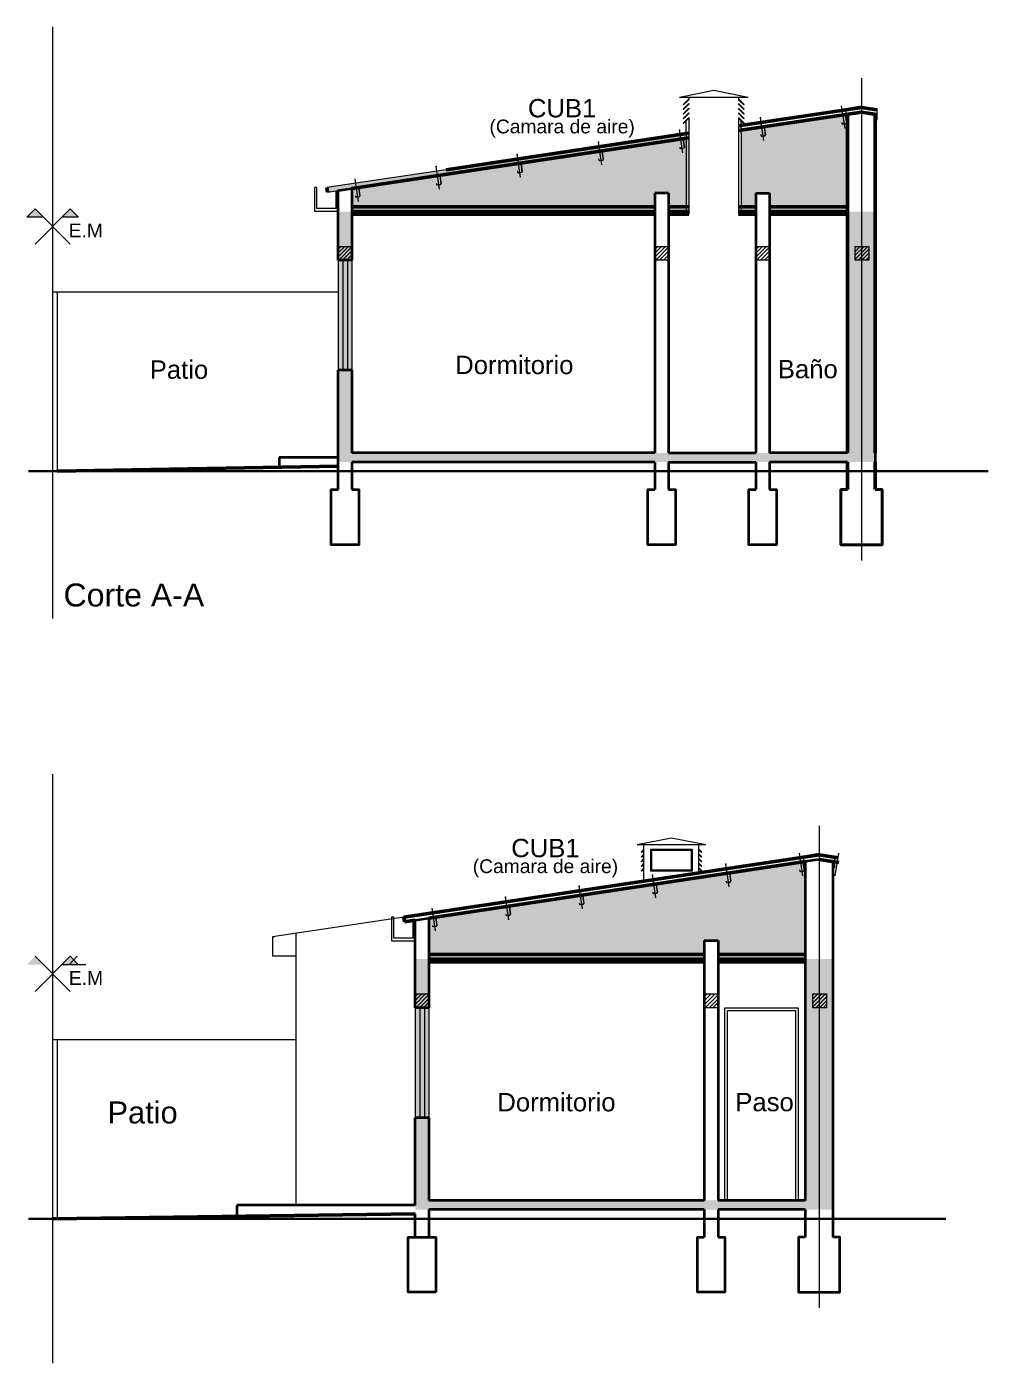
# Model space of a CAD drawing. Header units: millimetres. Extents: x 2761 to 2943, y 1816 to 1962.
# Drawn here: x 2861.47 to 2871.95, y 1841.85 to 1856.41 of the extents above; entities that cross this region are included whole.
import ezdxf
from ezdxf.enums import TextEntityAlignment as Align

# ---------------------------------------------------------------- set-up
doc = ezdxf.new("R2010")
doc.units = ezdxf.units.MM
doc.linetypes.add('DASHDOT', pattern=[25.4, 12.7, -6.35, 0, -6.35])
for name, color, linetype, lineweight in [('Aberturas', 1, 'Continuous', 18), ('Ambientes No climatizados', 3, 'Continuous', 15), ('Cotas', 1, 'Continuous', 15), ('Detalles', 3, 'Continuous', 15), ('Ejes', 3, 'DASHDOT', 13), ('Muros', 6, 'Continuous', 50), ('Muros de la envolvente térmica', 5, 'Continuous', 15), ('Textos', 3, 'Continuous', 9), ('Vistas', 1, 'Continuous', 20)]:
    doc.layers.add(name, color=color, linetype=linetype, lineweight=lineweight)
doc.styles.get("Standard").update_dxf_attribs({"font": 'arial.ttf'})
doc.linetypes.add('ZIGZAG', pattern='A,0.00254,-5.08,[131,ltypeshp.shx,S=5.08,R=0,X=-5.08,Y=0],-10.16,[131,ltypeshp.shx,S=5.08,R=180,X=5.08,Y=0],-5.08', length=20.32254)

# ---------------------------------------------------------------- blocks, each defined once
blk = doc.blocks.new('PCF C N10')
at = {"color": 0}
for p, q in [((-0.025, 0.008), (-0.025, 0.092)), ((-0.023, 0.008), (-0.023, 0.092)), ((0.017, 0.1), (-0.017, 0.1)), ((0.017, 0.098), (-0.017, 0.098)), ((0.017, 0.002), (-0.017, 0.002)), ((0.017, 0), (-0.017, 0)), ((0.023, 0.085), (0.023, 0.092)), ((0.023, 0.085), (0.025, 0.085)), ((0.023, 0.008), (0.023, 0.015)), ((0.023, 0.015), (0.025, 0.015)), ((0.025, 0.085), (0.025, 0.092)), ((0.025, 0.008), (0.025, 0.015))]:
    blk.add_line(p, q, dxfattribs=at)
for centre, radius, start, end in [((-0.017, 0.092), 0.008, 90, 180), ((-0.017, 0.008), 0.008, 180, 270), ((-0.017, 0.092), 0.006, 90, 180), ((-0.017, 0.008), 0.006, 180, 270), ((0.017, 0.092), 0.008, 360, 90), ((0.017, 0.092), 0.006, 360, 90), ((0.017, 0.008), 0.008, 270, 360), ((0.017, 0.008), 0.006, 270, 360)]:
    blk.add_arc(centre, radius, start, end, dxfattribs=at)

msp = doc.modelspace()

# ---------------------------------------------------------------- hatches: boundary and pattern name
at = {"layer": 'Ambientes No climatizados', "lineweight": 20}
h = msp.add_hatch(color=256, dxfattribs=at)
h.dxf.hatch_style = 1
h.paths.add_polyline_path([(2868.69, 1855.252), (2868.594, 1855.238), (2868.616, 1855.091), (2868.604, 1855.09, -0.645751), (2868.59, 1855.094), (2868.589, 1855.101), (2868.591, 1855.101), (2868.592, 1855.094, 0.414214), (2868.599, 1855.089), (2868.616, 1855.091), (2868.594, 1855.238), (2866.044, 1854.855), (2864.744, 1854.66), (2864.752, 1854.611), (2864.868, 1854.628), (2865.018, 1854.651), (2865.018, 1854.449), (2868.318, 1854.449), (2868.318, 1854.601), (2868.468, 1854.601), (2868.468, 1854.449), (2868.69, 1854.449)])
h.paths.add_polyline_path([(2867.695, 1855.037), (2867.697, 1855.038), (2867.696, 1855.044, -0.414214), (2867.701, 1855.051), (2867.735, 1855.056, -0.414214), (2867.742, 1855.051), (2867.743, 1855.052, 0.414214), (2867.734, 1855.058), (2867.701, 1855.053, 0.414214), (2867.694, 1855.044)], flags=16)
h.paths.add_polyline_path([(2867.708, 1854.961, 0.414214), (2867.715, 1854.956), (2867.749, 1854.959), (2867.715, 1854.956, -0.414214), (2867.708, 1854.961), (2867.705, 1854.968)], flags=16)
h.paths.add_polyline_path([(2866.86, 1854.919, 0.414214), (2866.851, 1854.926), (2866.817, 1854.921, 0.414214), (2866.811, 1854.912), (2866.812, 1854.905), (2866.814, 1854.905), (2866.813, 1854.912, -0.414214), (2866.818, 1854.919), (2866.851, 1854.924, -0.414214), (2866.858, 1854.919)], flags=16)
h.paths.add_polyline_path([(2866.866, 1854.827), (2866.832, 1854.824, -0.414214), (2866.825, 1854.829), (2866.822, 1854.836), (2866.825, 1854.829, 0.414214), (2866.832, 1854.824)], flags=16)
h.paths.add_polyline_path([(2868.599, 1855.087), (2868.632, 1855.094, 0.414214), (2868.637, 1855.101), (2868.625, 1855.184), (2868.627, 1855.184), (2868.637, 1855.101, -0.414214), (2868.632, 1855.094)], flags=16)
h.paths.add_polyline_path([(2868.579, 1855.17), (2868.578, 1855.177), (2868.58, 1855.177), (2868.581, 1855.17)], flags=16)
h.paths.add_polyline_path([(2865.976, 1854.787, 0.414214), (2865.967, 1854.793), (2865.934, 1854.788, 0.414214), (2865.927, 1854.779), (2865.928, 1854.772), (2865.93, 1854.773), (2865.929, 1854.779, -0.414214), (2865.934, 1854.786), (2865.968, 1854.791, -0.414214), (2865.974, 1854.786)], flags=16)
h.paths.add_polyline_path([(2865.982, 1854.694), (2865.948, 1854.691, -0.414214), (2865.941, 1854.696), (2865.938, 1854.703), (2865.941, 1854.696, 0.414214), (2865.948, 1854.691)], flags=16)
h.paths.add_polyline_path([(2865.093, 1854.654, 0.414214), (2865.084, 1854.661), (2865.05, 1854.656, 0.414214), (2865.043, 1854.647), (2865.045, 1854.64), (2865.047, 1854.64), (2865.045, 1854.647, -0.414214), (2865.051, 1854.654), (2865.084, 1854.659, -0.414214), (2865.091, 1854.654)], flags=16)
h.paths.add_polyline_path([(2865.099, 1854.562), (2865.065, 1854.559, -0.414214), (2865.058, 1854.564), (2865.055, 1854.57), (2865.058, 1854.564, 0.414214), (2865.065, 1854.559)], flags=16)
h.paths.add_polyline_path([(2870.418, 1855.403), (2870.4, 1855.393), (2870.4, 1855.458), (2869.26, 1855.287), (2869.26, 1855.248), (2869.26, 1854.449), (2869.418, 1854.449), (2869.418, 1854.601), (2869.568, 1854.601), (2869.568, 1854.449), (2870.418, 1854.449)])
h = msp.add_hatch(color=256, dxfattribs=at)
h.dxf.hatch_style = 1
h.paths.add_polyline_path([(2869.957, 1847.259), (2869.939, 1847.248), (2869.939, 1847.314), (2865.857, 1846.701), (2865.857, 1846.304), (2868.857, 1846.304), (2868.857, 1846.456), (2869.007, 1846.456), (2869.007, 1846.304), (2869.957, 1846.304)])
at = {"layer": 'Detalles', "lineweight": 20}
h = msp.add_hatch(dxfattribs=at)
h.set_pattern_fill('_USER', color=9, scale=0.03, angle=45, pattern_type=0)
h.set_pattern_definition([(45, (2691.638576, 924.383026), (-0.0212132034, 0.0212132034), [])])
h.paths.add_polyline_path([(2864.868, 1854.019), (2864.868, 1853.869), (2865.018, 1853.869), (2865.018, 1854.019)])
h = msp.add_hatch(dxfattribs=at)
h.set_pattern_fill('_USER', color=9, scale=0.03, angle=45, pattern_type=0)
h.set_pattern_definition([(45, (2688.388576, 924.383026), (-0.0212132034, 0.0212132034), [])])
h.paths.add_polyline_path([(2868.318, 1854.019), (2868.318, 1853.869), (2868.468, 1853.869), (2868.468, 1854.019)])
h = msp.add_hatch(dxfattribs=at)
h.set_pattern_fill('_USER', color=9, scale=0.03, angle=45, pattern_type=0)
h.set_pattern_definition([(45, (2689.488576, 924.383026), (-0.0212132034, 0.0212132034), [])])
h.paths.add_polyline_path([(2869.418, 1854.019), (2869.418, 1853.869), (2869.568, 1853.869), (2869.568, 1854.019)])
h = msp.add_hatch(dxfattribs=at)
h.set_pattern_fill('_USER', color=9, scale=0.03, angle=45, pattern_type=0)
h.set_pattern_definition([(45, (2735.420578, 947.021205), (-0.0212132034, 0.0212132034), [])])
h.paths.add_polyline_path([(2870.501, 1854.019), (2870.501, 1853.869), (2870.651, 1853.869), (2870.651, 1854.019)])
h = msp.add_hatch(dxfattribs=at)
h.set_pattern_fill('_USER', color=9, scale=0.03, angle=45, pattern_type=0)
h.set_pattern_definition([(45, (2692.477888, 916.238397), (-0.0212132034, 0.0212132034), [])])
h.paths.add_polyline_path([(2865.707, 1845.874), (2865.707, 1845.724), (2865.857, 1845.724), (2865.857, 1845.874)])
h = msp.add_hatch(dxfattribs=at)
h.set_pattern_fill('_USER', color=9, scale=0.03, angle=45, pattern_type=0)
h.set_pattern_definition([(45, (2688.927888, 916.238397), (-0.0212132034, 0.0212132034), [])])
h.paths.add_polyline_path([(2868.857, 1845.874), (2868.857, 1845.724), (2869.007, 1845.724), (2869.007, 1845.874)])
h = msp.add_hatch(dxfattribs=at)
h.set_pattern_fill('_USER', color=9, scale=0.03, angle=45, pattern_type=0)
h.set_pattern_definition([(45, (2734.95989, 938.876576), (-0.0212132034, 0.0212132034), [])])
h.paths.add_polyline_path([(2870.04, 1845.874), (2870.04, 1845.724), (2870.19, 1845.724), (2870.19, 1845.874)])
at = {"layer": 'Muros de la envolvente térmica', "lineweight": 20}
h = msp.add_hatch(color=256, dxfattribs=at)
h.dxf.hatch_style = 1
h.paths.add_polyline_path([(2870.568, 1854.399), (2870.418, 1854.399), (2870.418, 1851.769), (2869.568, 1851.769), (2868.318, 1851.769), (2865.018, 1851.769), (2865.018, 1852.669), (2864.868, 1852.669), (2864.868, 1851.669), (2870.568, 1851.669)])
h.paths.add_polyline_path([(2870.718, 1854.399), (2870.568, 1854.399), (2870.568, 1851.669), (2870.718, 1851.669)])
h.paths.add_polyline_path([(2865.018, 1854.399), (2864.868, 1854.399), (2864.868, 1853.869), (2865.018, 1853.869)], flags=0)
h.paths.add_polyline_path([(2864.918, 1853.869), (2864.868, 1853.869), (2864.868, 1852.669), (2864.918, 1852.669)], flags=0)
h.paths.add_polyline_path([(2864.968, 1853.869), (2864.918, 1853.869), (2864.918, 1852.669), (2864.968, 1852.669)], flags=17)
h.paths.add_polyline_path([(2865.018, 1853.869), (2864.968, 1853.869), (2864.968, 1852.669), (2865.018, 1852.669)], flags=17)
h.paths.add_polyline_path([(2868.318, 1854.399), (2865.018, 1854.399), (2865.018, 1854.369), (2868.318, 1854.369)], flags=0)
h.paths.add_polyline_path([(2868.66, 1854.399), (2868.468, 1854.399), (2868.468, 1854.369), (2868.66, 1854.369)], flags=0)
h.paths.add_polyline_path([(2868.69, 1854.399), (2868.66, 1854.399), (2868.66, 1854.369), (2868.69, 1854.369)], flags=0)
h.paths.add_polyline_path([(2869.26, 1854.399), (2869.23, 1854.399), (2869.23, 1854.369), (2869.26, 1854.369)], flags=0)
h.paths.add_polyline_path([(2869.418, 1854.399), (2869.26, 1854.399), (2869.26, 1854.369), (2869.418, 1854.369)], flags=0)
h.paths.add_polyline_path([(2870.418, 1854.399), (2869.568, 1854.399), (2869.568, 1854.369), (2870.418, 1854.369)], flags=17)
h = msp.add_hatch(color=256, dxfattribs=at)
h.dxf.hatch_style = 1
h.paths.add_polyline_path([(2869.418, 1854.399), (2869.26, 1854.399), (2869.26, 1854.369), (2869.418, 1854.369)])
h.paths.add_polyline_path([(2869.26, 1854.399), (2869.23, 1854.399), (2869.23, 1854.369), (2869.26, 1854.369)])
h.paths.add_polyline_path([(2868.69, 1854.399), (2868.66, 1854.399), (2868.66, 1854.369), (2868.69, 1854.369)])
h.paths.add_polyline_path([(2868.66, 1854.399), (2868.468, 1854.399), (2868.468, 1854.369), (2868.66, 1854.369)])
h.paths.add_polyline_path([(2868.318, 1854.399), (2865.018, 1854.399), (2865.018, 1854.369), (2868.318, 1854.369)])
h.paths.add_polyline_path([(2865.018, 1854.399), (2864.868, 1854.399), (2864.868, 1853.869), (2865.018, 1853.869)])
h.paths.add_polyline_path([(2864.918, 1853.869), (2864.868, 1853.869), (2864.868, 1852.669), (2864.918, 1852.669)])
h = msp.add_hatch(color=256, dxfattribs=at)
h.dxf.hatch_style = 1
h.paths.add_polyline_path([(2865.857, 1846.254), (2865.707, 1846.254), (2865.707, 1845.874), (2865.857, 1845.874)], flags=0)
h.paths.add_polyline_path([(2865.757, 1845.724), (2865.707, 1845.724), (2865.707, 1844.524), (2865.757, 1844.524)], flags=0)
h.paths.add_polyline_path([(2870.107, 1845.724), (2870.04, 1845.724), (2870.04, 1845.874), (2870.107, 1845.874), (2870.107, 1846.254), (2869.957, 1846.254), (2869.957, 1843.624), (2869.007, 1843.624), (2868.857, 1843.624), (2865.857, 1843.624), (2865.857, 1844.524), (2865.707, 1844.524), (2865.707, 1843.574), (2865.707, 1843.524), (2865.857, 1843.524), (2868.857, 1843.524), (2869.007, 1843.524), (2869.957, 1843.524), (2870.107, 1843.524)])
h.paths.add_polyline_path([(2870.257, 1846.254), (2870.107, 1846.254), (2870.107, 1845.874), (2870.19, 1845.874), (2870.19, 1845.724), (2870.107, 1845.724), (2870.107, 1843.524), (2870.257, 1843.524)])
h.paths.add_polyline_path([(2870.19, 1845.874), (2870.107, 1845.874), (2870.107, 1845.724), (2870.19, 1845.724)], flags=17)
h.paths.add_polyline_path([(2870.107, 1845.874), (2870.04, 1845.874), (2870.04, 1845.724), (2870.107, 1845.724)], flags=17)
h.paths.add_polyline_path([(2869.957, 1846.254), (2869.007, 1846.254), (2869.007, 1846.224), (2869.957, 1846.224)], flags=17)
h.paths.add_polyline_path([(2868.857, 1846.254), (2865.857, 1846.254), (2865.857, 1846.224), (2868.857, 1846.224)], flags=0)
h.paths.add_polyline_path([(2865.857, 1846.254), (2865.707, 1846.254), (2865.707, 1845.874), (2865.857, 1845.874)], flags=0)
h.paths.add_polyline_path([(2865.857, 1845.874), (2865.707, 1845.874), (2865.707, 1845.724), (2865.857, 1845.724)], flags=17)
h.paths.add_polyline_path([(2865.757, 1845.724), (2865.707, 1845.724), (2865.707, 1844.524), (2865.757, 1844.524)], flags=0)
h.paths.add_polyline_path([(2865.807, 1845.724), (2865.757, 1845.724), (2865.757, 1844.524), (2865.807, 1844.524)], flags=17)
h.paths.add_polyline_path([(2865.857, 1845.724), (2865.807, 1845.724), (2865.807, 1844.524), (2865.857, 1844.524)], flags=17)
h = msp.add_hatch(color=256, dxfattribs=at)
h.dxf.hatch_style = 1
h.paths.add_polyline_path([(2865.857, 1846.254), (2865.707, 1846.254), (2865.707, 1845.874), (2865.857, 1845.874)])
h.paths.add_polyline_path([(2868.857, 1846.254), (2865.857, 1846.254), (2865.857, 1846.224), (2868.857, 1846.224)])
h.paths.add_polyline_path([(2865.757, 1845.724), (2865.707, 1845.724), (2865.707, 1844.524), (2865.757, 1844.524)])
at = {"layer": 'Textos'}
h = msp.add_hatch(color=9, dxfattribs=at)
h.paths.add_polyline_path([(2861.565, 1854.429), (2861.475, 1854.337), (2861.656, 1854.337)])
h.paths.add_polyline_path([(2861.948, 1854.429), (2861.857, 1854.337), (2862.038, 1854.337)])
h = msp.add_hatch(color=9, dxfattribs=at)
h.paths.add_polyline_path([(2861.565, 1846.285), (2861.475, 1846.193), (2861.657, 1846.193)])
h.paths.add_polyline_path([(2861.949, 1846.285), (2861.857, 1846.193), (2862.038, 1846.193)])

# ---------------------------------------------------------------- linework, layer by layer
at = {"layer": 'Aberturas', "color": 9}
for p, q in [((2864.868, 1853.869), (2864.868, 1852.669)), ((2864.918, 1853.869), (2864.918, 1852.669)), ((2864.968, 1853.869), (2864.968, 1852.669)), ((2865.018, 1853.869), (2865.018, 1852.669)), ((2865.707, 1845.724), (2865.707, 1844.524)), ((2865.757, 1845.724), (2865.757, 1844.524)), ((2865.807, 1845.724), (2865.807, 1844.524)), ((2865.857, 1845.724), (2865.857, 1844.524))]:
    msp.add_line(p, q, dxfattribs=at)
for points in [[(2869.88, 1843.624), (2869.08, 1843.624), (2869.08, 1845.724), (2869.88, 1845.724)], [(2869.85, 1843.624), (2869.11, 1843.624), (2869.11, 1845.694), (2869.85, 1845.694)]]:
    msp.add_lwpolyline(points, close=True, dxfattribs=at)
at = {"layer": 'Cotas', "color": 9, "lineweight": 50}
for p, q in [((2870.418, 1855.461), (2870.418, 1851.769)), ((2870.718, 1855.461), (2870.718, 1851.769)), ((2870.418, 1851.669), (2870.418, 1851.369)), ((2870.718, 1851.669), (2870.718, 1851.369))]:
    msp.add_line(p, q, dxfattribs=at)
at = {"layer": 'Detalles', "color": 9, "lineweight": 5}
for p, q in [((2868.96, 1855.718), (2868.585, 1855.643)), ((2869.335, 1855.643), (2868.585, 1855.643)), ((2868.69, 1855.643), (2868.69, 1855.618)), ((2869.335, 1855.643), (2868.96, 1855.718)), ((2869.23, 1855.643), (2869.23, 1855.618)), ((2868.69, 1855.576), (2868.69, 1855.568)), ((2868.69, 1855.525), (2868.69, 1855.517)), ((2868.69, 1855.474), (2868.69, 1855.466)), ((2869.23, 1855.576), (2869.23, 1855.568)), ((2869.23, 1855.525), (2869.23, 1855.517)), ((2869.23, 1855.474), (2869.23, 1855.466)), ((2868.66, 1855.248), (2868.66, 1855.386)), ((2868.69, 1855.424), (2868.69, 1854.369)), ((2869.23, 1855.424), (2869.23, 1854.369)), ((2869.26, 1855.248), (2869.26, 1855.386)), ((2868.66, 1855.248), (2868.66, 1854.369)), ((2869.26, 1855.248), (2869.26, 1854.369)), ((2868.499, 1847.573), (2868.124, 1847.498)), ((2868.874, 1847.498), (2868.124, 1847.498)), ((2868.199, 1847.103), (2868.199, 1847.498)), ((2868.874, 1847.498), (2868.499, 1847.573)), ((2868.799, 1847.193), (2868.799, 1847.498))]:
    msp.add_line(p, q, dxfattribs=at)
at = {"layer": 'Detalles', "color": 9, "lineweight": 20}
for p, q in [((2870.39, 1855.305), (2870.353, 1855.552)), ((2869.507, 1855.173), (2869.47, 1855.42)), ((2867.74, 1854.907), (2867.703, 1855.155)), ((2868.623, 1855.04), (2868.586, 1855.287)), ((2866.856, 1854.775), (2866.819, 1855.022)), ((2865.973, 1854.642), (2865.936, 1854.89)), ((2865.089, 1854.51), (2865.052, 1854.757)), ((2869.93, 1847.16), (2869.893, 1847.408)), ((2870.284, 1847.16), (2870.321, 1847.408)), ((2868.329, 1846.92), (2868.292, 1847.168)), ((2869.129, 1847.04), (2869.092, 1847.288)), ((2867.529, 1846.8), (2867.492, 1847.048)), ((2866.729, 1846.68), (2866.692, 1846.928)), ((2865.929, 1846.56), (2865.892, 1846.807))]:
    msp.add_line(p, q, dxfattribs=at)
at = {"layer": 'Detalles', "color": 9, "lineweight": 50}
for p, q in [((2864.868, 1851.624), (2861.807, 1851.569)), ((2865.707, 1843.479), (2861.757, 1843.424))]:
    msp.add_line(p, q, dxfattribs=at)
at = {"layer": 'Detalles', "color": 9, "lineweight": 5}
for points in [[(2868.69, 1855.618), (2868.632, 1855.56), (2868.628, 1855.564), (2868.69, 1855.626)], [(2869.23, 1855.618), (2869.288, 1855.56), (2869.292, 1855.564), (2869.23, 1855.626)], [(2868.69, 1855.568), (2868.632, 1855.51), (2868.628, 1855.514), (2868.69, 1855.576)], [(2868.69, 1855.517), (2868.632, 1855.459), (2868.628, 1855.463), (2868.69, 1855.525)], [(2868.69, 1855.466), (2868.632, 1855.408), (2868.628, 1855.412), (2868.69, 1855.474)], [(2869.23, 1855.568), (2869.288, 1855.51), (2869.292, 1855.514), (2869.23, 1855.576)], [(2869.23, 1855.517), (2869.288, 1855.459), (2869.292, 1855.463), (2869.23, 1855.525)], [(2869.23, 1855.466), (2869.288, 1855.408), (2869.292, 1855.412), (2869.23, 1855.474)], [(2868.69, 1855.416), (2868.632, 1855.358), (2868.628, 1855.362), (2868.69, 1855.424)], [(2869.23, 1855.416), (2869.288, 1855.358), (2869.292, 1855.362), (2869.23, 1855.424)], [(2868.199, 1847.444), (2868.172, 1847.416), (2868.168, 1847.42), (2868.199, 1847.452)], [(2868.799, 1847.444), (2868.827, 1847.416), (2868.831, 1847.42), (2868.799, 1847.452)], [(2868.199, 1847.393), (2868.172, 1847.365), (2868.168, 1847.369), (2868.199, 1847.401)], [(2868.199, 1847.342), (2868.172, 1847.314), (2868.168, 1847.318), (2868.199, 1847.35)], [(2868.199, 1847.292), (2868.172, 1847.264), (2868.168, 1847.268), (2868.199, 1847.3)], [(2868.799, 1847.393), (2868.827, 1847.365), (2868.831, 1847.369), (2868.799, 1847.401)], [(2868.799, 1847.342), (2868.827, 1847.314), (2868.831, 1847.318), (2868.799, 1847.35)], [(2868.799, 1847.292), (2868.827, 1847.264), (2868.831, 1847.268), (2868.799, 1847.3)], [(2868.199, 1847.241), (2868.172, 1847.213), (2868.168, 1847.217), (2868.199, 1847.249)], [(2868.799, 1847.241), (2868.827, 1847.213), (2868.831, 1847.217), (2868.799, 1847.249)]]:
    msp.add_lwpolyline(points, dxfattribs=at)
at = {"layer": 'Detalles', "color": 9, "lineweight": 20}
for points in [[(2870.568, 1855.534), (2870.568, 1855.548), (2870.4, 1855.519), (2870.4, 1855.393), (2870.418, 1855.403)], [(2870.568, 1855.534), (2870.568, 1855.548), (2870.735, 1855.52), (2870.735, 1855.393), (2870.718, 1855.403)], [(2864.841, 1854.624), (2864.841, 1854.433), (2864.635, 1854.433), (2864.635, 1854.662), (2864.61, 1854.662), (2864.61, 1854.404), (2864.868, 1854.404)], [(2870.107, 1847.389), (2870.107, 1847.404), (2869.939, 1847.374), (2869.939, 1847.248), (2869.957, 1847.259)], [(2870.107, 1847.389), (2870.107, 1847.404), (2870.275, 1847.376), (2870.275, 1847.248), (2870.257, 1847.259)], [(2865.68, 1846.675), (2865.68, 1846.483), (2865.474, 1846.483), (2865.474, 1846.712), (2865.45, 1846.712), (2865.45, 1846.454), (2865.707, 1846.454)]]:
    msp.add_lwpolyline(points, dxfattribs=at)
for points in [[(2865.018, 1853.869), (2864.868, 1853.869), (2864.868, 1854.019), (2865.018, 1854.019)], [(2868.468, 1853.869), (2868.318, 1853.869), (2868.318, 1854.019), (2868.468, 1854.019)], [(2869.568, 1853.869), (2869.418, 1853.869), (2869.418, 1854.019), (2869.568, 1854.019)], [(2870.651, 1853.869), (2870.501, 1853.869), (2870.501, 1854.019), (2870.651, 1854.019)], [(2865.857, 1845.724), (2865.707, 1845.724), (2865.707, 1845.874), (2865.857, 1845.874)], [(2869.007, 1845.724), (2868.857, 1845.724), (2868.857, 1845.874), (2869.007, 1845.874)], [(2870.19, 1845.724), (2870.04, 1845.724), (2870.04, 1845.874), (2870.19, 1845.874)]]:
    msp.add_lwpolyline(points, close=True, dxfattribs=at)
at = {"layer": 'Detalles', "color": 9, "lineweight": 5}
for points in [[(2868.724, 1847.213), (2868.274, 1847.213), (2868.274, 1847.452), (2868.724, 1847.452)], [(2868.714, 1847.223), (2868.284, 1847.223), (2868.284, 1847.442), (2868.714, 1847.442)]]:
    msp.add_lwpolyline(points, close=True, dxfattribs=at)
at = {"layer": 'Detalles', "color": 9, "lineweight": 20}
for p in [(2869.47, 1855.42), (2867.703, 1855.155), (2868.586, 1855.287), (2866.819, 1855.022), (2865.936, 1854.89), (2868.292, 1847.168), (2869.092, 1847.288), (2867.492, 1847.048), (2866.692, 1846.928)]:
    msp.add_point(p, dxfattribs=at)
at = {"layer": 'Ejes', "color": 9}
for p, q in [((2861.757, 1856.413), (2861.757, 1849.965)), ((2870.568, 1855.851), (2870.568, 1850.598)), ((2861.757, 1848.268), (2861.757, 1841.85)), ((2870.107, 1847.707), (2870.107, 1842.453))]:
    msp.add_line(p, q, dxfattribs=at)
at = {"layer": 'Muros', "color": 9}
for p, q in [((2870.568, 1855.534), (2869.23, 1855.333)), ((2870.568, 1855.483), (2869.23, 1855.283)), ((2870.568, 1855.534), (2870.735, 1855.509)), ((2870.568, 1855.483), (2870.735, 1855.458)), ((2868.69, 1855.202), (2865.018, 1854.651)), ((2868.69, 1855.252), (2866.044, 1854.855)), ((2864.744, 1854.66), (2864.752, 1854.611)), ((2865.018, 1854.399), (2868.318, 1854.399)), ((2865.018, 1854.369), (2868.318, 1854.369)), ((2868.468, 1854.399), (2868.69, 1854.399)), ((2868.468, 1854.369), (2868.69, 1854.369)), ((2869.23, 1854.399), (2869.418, 1854.399)), ((2869.23, 1854.369), (2869.418, 1854.369)), ((2869.568, 1854.399), (2870.418, 1854.399)), ((2869.568, 1854.369), (2870.418, 1854.369)), ((2870.107, 1847.389), (2865.583, 1846.711)), ((2869.957, 1847.316), (2865.857, 1846.701)), ((2870.107, 1847.389), (2870.314, 1847.358)), ((2870.107, 1847.339), (2870.323, 1847.306)), ((2865.583, 1846.711), (2865.591, 1846.661)), ((2865.707, 1846.679), (2865.591, 1846.661)), ((2865.857, 1846.254), (2868.857, 1846.254)), ((2865.857, 1846.224), (2868.857, 1846.224)), ((2869.007, 1846.254), (2869.957, 1846.254)), ((2869.007, 1846.224), (2869.957, 1846.224))]:
    msp.add_line(p, q, dxfattribs=at)
at = {"layer": 'Muros', "color": 9, "lineweight": 35}
for p, q in [((2870.568, 1855.483), (2870.418, 1855.461)), ((2870.418, 1855.461), (2870.418, 1851.769)), ((2870.568, 1855.483), (2870.718, 1855.461)), ((2870.718, 1855.461), (2870.718, 1851.369)), ((2868.318, 1855.146), (2868.468, 1855.168)), ((2868.318, 1854.601), (2868.318, 1851.769)), ((2868.468, 1854.601), (2868.318, 1854.601)), ((2868.468, 1854.601), (2868.468, 1851.769)), ((2869.418, 1854.601), (2869.418, 1851.769)), ((2869.418, 1854.601), (2869.568, 1854.601)), ((2869.568, 1854.601), (2869.568, 1851.769)), ((2865.018, 1853.869), (2864.868, 1853.869)), ((2865.018, 1852.669), (2864.868, 1852.669)), ((2864.868, 1851.719), (2864.224, 1851.719)), ((2864.224, 1851.719), (2864.224, 1851.608)), ((2868.318, 1851.769), (2865.018, 1851.769)), ((2868.318, 1851.669), (2865.018, 1851.669)), ((2868.318, 1851.669), (2868.318, 1851.369)), ((2868.468, 1851.769), (2869.418, 1851.769)), ((2868.468, 1851.669), (2868.468, 1851.369)), ((2868.468, 1851.669), (2869.418, 1851.669)), ((2869.418, 1851.669), (2869.418, 1851.369)), ((2870.418, 1851.769), (2869.568, 1851.769)), ((2869.568, 1851.669), (2869.568, 1851.369)), ((2870.418, 1851.669), (2869.568, 1851.669)), ((2870.418, 1851.669), (2870.418, 1851.369)), ((2870.107, 1847.339), (2869.957, 1847.316)), ((2869.957, 1847.316), (2869.957, 1843.624)), ((2870.107, 1847.339), (2870.257, 1847.316)), ((2870.257, 1847.316), (2870.257, 1843.224)), ((2868.857, 1846.456), (2868.857, 1843.624)), ((2868.857, 1846.456), (2869.007, 1846.456)), ((2869.007, 1846.456), (2869.007, 1843.624)), ((2865.857, 1845.724), (2865.707, 1845.724)), ((2865.857, 1844.524), (2865.707, 1844.524)), ((2865.707, 1843.574), (2863.763, 1843.574)), ((2863.763, 1843.574), (2863.763, 1843.455)), ((2868.857, 1843.624), (2865.857, 1843.624)), ((2868.857, 1843.524), (2865.857, 1843.524)), ((2868.857, 1843.524), (2868.857, 1843.224)), ((2869.957, 1843.624), (2869.007, 1843.624)), ((2869.007, 1843.524), (2869.007, 1843.224)), ((2869.957, 1843.524), (2869.007, 1843.524)), ((2869.957, 1843.524), (2869.957, 1843.224))]:
    msp.add_line(p, q, dxfattribs=at)
at = {"layer": 'Muros', "color": 9, "linetype": 'ZIGZAG', "ltscale": 0.003}
for p, q in [((2865.018, 1854.449), (2868.318, 1854.449)), ((2868.468, 1854.449), (2868.69, 1854.449)), ((2869.23, 1854.449), (2869.418, 1854.449)), ((2869.568, 1854.449), (2870.418, 1854.449)), ((2865.857, 1846.304), (2868.857, 1846.304)), ((2869.007, 1846.304), (2869.957, 1846.304))]:
    msp.add_line(p, q, dxfattribs=at)
at = {"layer": 'Muros', "color": 9, "lineweight": 35}
for points in [[(2864.868, 1853.869), (2864.868, 1854.628), (2865.018, 1854.651), (2865.018, 1853.869)], [(2864.868, 1851.369), (2864.868, 1852.669)], [(2865.018, 1852.669), (2865.018, 1851.769)], [(2865.018, 1851.669), (2865.018, 1851.369)], [(2865.018, 1851.369), (2865.093, 1851.369), (2865.093, 1850.769), (2864.793, 1850.769), (2864.793, 1851.369), (2864.868, 1851.369)], [(2868.468, 1851.369), (2868.543, 1851.369), (2868.543, 1850.769), (2868.243, 1850.769), (2868.243, 1851.369), (2868.318, 1851.369)], [(2869.568, 1851.369), (2869.643, 1851.369), (2869.643, 1850.769), (2869.343, 1850.769), (2869.343, 1851.369), (2869.418, 1851.369)], [(2870.718, 1851.369), (2870.793, 1851.369), (2870.793, 1850.769), (2870.343, 1850.769), (2870.343, 1851.369), (2870.418, 1851.369)], [(2870.418, 1851.369), (2870.343, 1851.369), (2870.343, 1850.769), (2870.793, 1850.769), (2870.793, 1851.369), (2870.718, 1851.369)], [(2865.707, 1845.724), (2865.707, 1846.679), (2865.857, 1846.701), (2865.857, 1845.724)], [(2865.707, 1843.574), (2865.707, 1844.524)], [(2865.857, 1844.524), (2865.857, 1843.624)], [(2865.857, 1843.524), (2865.857, 1843.224)], [(2865.707, 1843.224), (2865.707, 1843.479)], [(2869.007, 1843.224), (2869.082, 1843.224), (2869.082, 1842.624), (2868.782, 1842.624), (2868.782, 1843.224), (2868.857, 1843.224)], [(2869.957, 1843.224), (2869.882, 1843.224), (2869.882, 1842.624), (2870.332, 1842.624), (2870.332, 1843.224), (2870.257, 1843.224)]]:
    msp.add_lwpolyline(points, dxfattribs=at)
msp.add_lwpolyline([(2865.932, 1842.624), (2865.632, 1842.624), (2865.632, 1843.224), (2865.932, 1843.224)], close=True, dxfattribs=at)
at = {"layer": 'Textos', "color": 9}
for p, q in [((2861.565, 1854.429), (2861.475, 1854.337)), ((2861.565, 1854.429), (2861.948, 1854.045)), ((2861.565, 1854.045), (2861.948, 1854.429)), ((2861.948, 1854.429), (2862.038, 1854.337)), ((2861.656, 1854.337), (2861.475, 1854.337)), ((2862.038, 1854.337), (2861.857, 1854.337)), ((2861.565, 1846.285), (2861.949, 1845.901)), ((2861.565, 1845.901), (2861.949, 1846.285)), ((2862.026, 1846.285), (2861.936, 1846.193)), ((2861.949, 1846.285), (2862.038, 1846.193)), ((2862.038, 1846.193), (2861.857, 1846.193)), ((2862.118, 1846.193), (2861.936, 1846.193))]:
    msp.add_line(p, q, dxfattribs=at)
at = {"layer": 'Vistas', "color": 9, "lineweight": 20}
for p, q in [((2866.044, 1854.855), (2864.744, 1854.66)), ((2864.752, 1854.611), (2864.868, 1854.628)), ((2864.868, 1853.519), (2861.757, 1853.519)), ((2861.757, 1853.519), (2861.757, 1851.569)), ((2861.807, 1853.519), (2861.807, 1851.569)), ((2865.583, 1846.711), (2864.152, 1846.496)), ((2864.407, 1846.534), (2864.407, 1843.574)), ((2864.407, 1845.374), (2861.757, 1845.374)), ((2861.757, 1845.374), (2861.757, 1843.424)), ((2861.807, 1845.374), (2861.807, 1843.424))]:
    msp.add_line(p, q, dxfattribs=at)
at = {"layer": 'Vistas', "color": 9, "lineweight": 30}
for p, q in [((2861.494, 1851.569), (2871.951, 1851.569)), ((2861.495, 1843.424), (2871.49, 1843.424))]:
    msp.add_line(p, q, dxfattribs=at)
at = {"layer": 'Vistas', "color": 9, "lineweight": 20}
msp.add_lwpolyline([(2864.164, 1846.498), (2864.164, 1846.498), (2864.164, 1846.498), (2864.176, 1846.5), (2864.152, 1846.496), (2864.152, 1846.29), (2864.409, 1846.29)], dxfattribs=at)

# ---------------------------------------------------------------- block references
at = {"layer": 'Detalles', "color": 9, "lineweight": 20, "rotation": 188.5307656100462}
for p in [(2870.368, 1855.453), (2869.485, 1855.321), (2868.601, 1855.188), (2867.718, 1855.056), (2866.834, 1854.923), (2865.951, 1854.791), (2865.067, 1854.658), (2869.907, 1847.309), (2869.107, 1847.189), (2868.307, 1847.069), (2867.507, 1846.949), (2865.906, 1846.709), (2866.707, 1846.829)]:
    msp.add_blockref('PCF C N10', p, dxfattribs=at)

# ---------------------------------------------------------------- texts
at = {"layer": 'Textos', "color": 18, "lineweight": 20}
for s, height, p in [('CUB1', 0.2, (2867.308, 1855.425)), ('(Camara de aire)', 0.15, (2867.308, 1855.251)), ('CUB1', 0.2, (2867.126, 1847.364)), ('(Camara de aire)', 0.15, (2867.126, 1847.191))]:
    msp.add_text(s, height=height, dxfattribs=at).set_placement(p, align=Align.CENTER)
at = {"layer": 'Textos', "color": 9, "lineweight": 20}
for s, height, p in [('Dormitorio', 0.2, (2866.143, 1852.628)), ('Patio', 0.2, (2862.815, 1852.577)), ('Baño', 0.2, (2869.658, 1852.583)), ('Corte A-A', 0.25, (2861.876, 1850.096)), ('Patio', 0.24, (2862.355, 1844.463)), ('Dormitorio', 0.2, (2866.602, 1844.595)), ('Paso', 0.2, (2869.195, 1844.596))]:
    msp.add_text(s, height=height, dxfattribs=at).set_placement(p)
at = {"layer": 'Textos', "color": 9, "char_height": 0.15, "width": 2.1098, "attachment_point": 3}
for insert in [(2862.305, 1854.268), (2862.306, 1846.123)]:
    msp.add_mtext('{\\fArial|b0|i0|c0|p34;E.M}', dxfattribs=dict(at, insert=insert))

doc.saveas('drawing.dxf')
